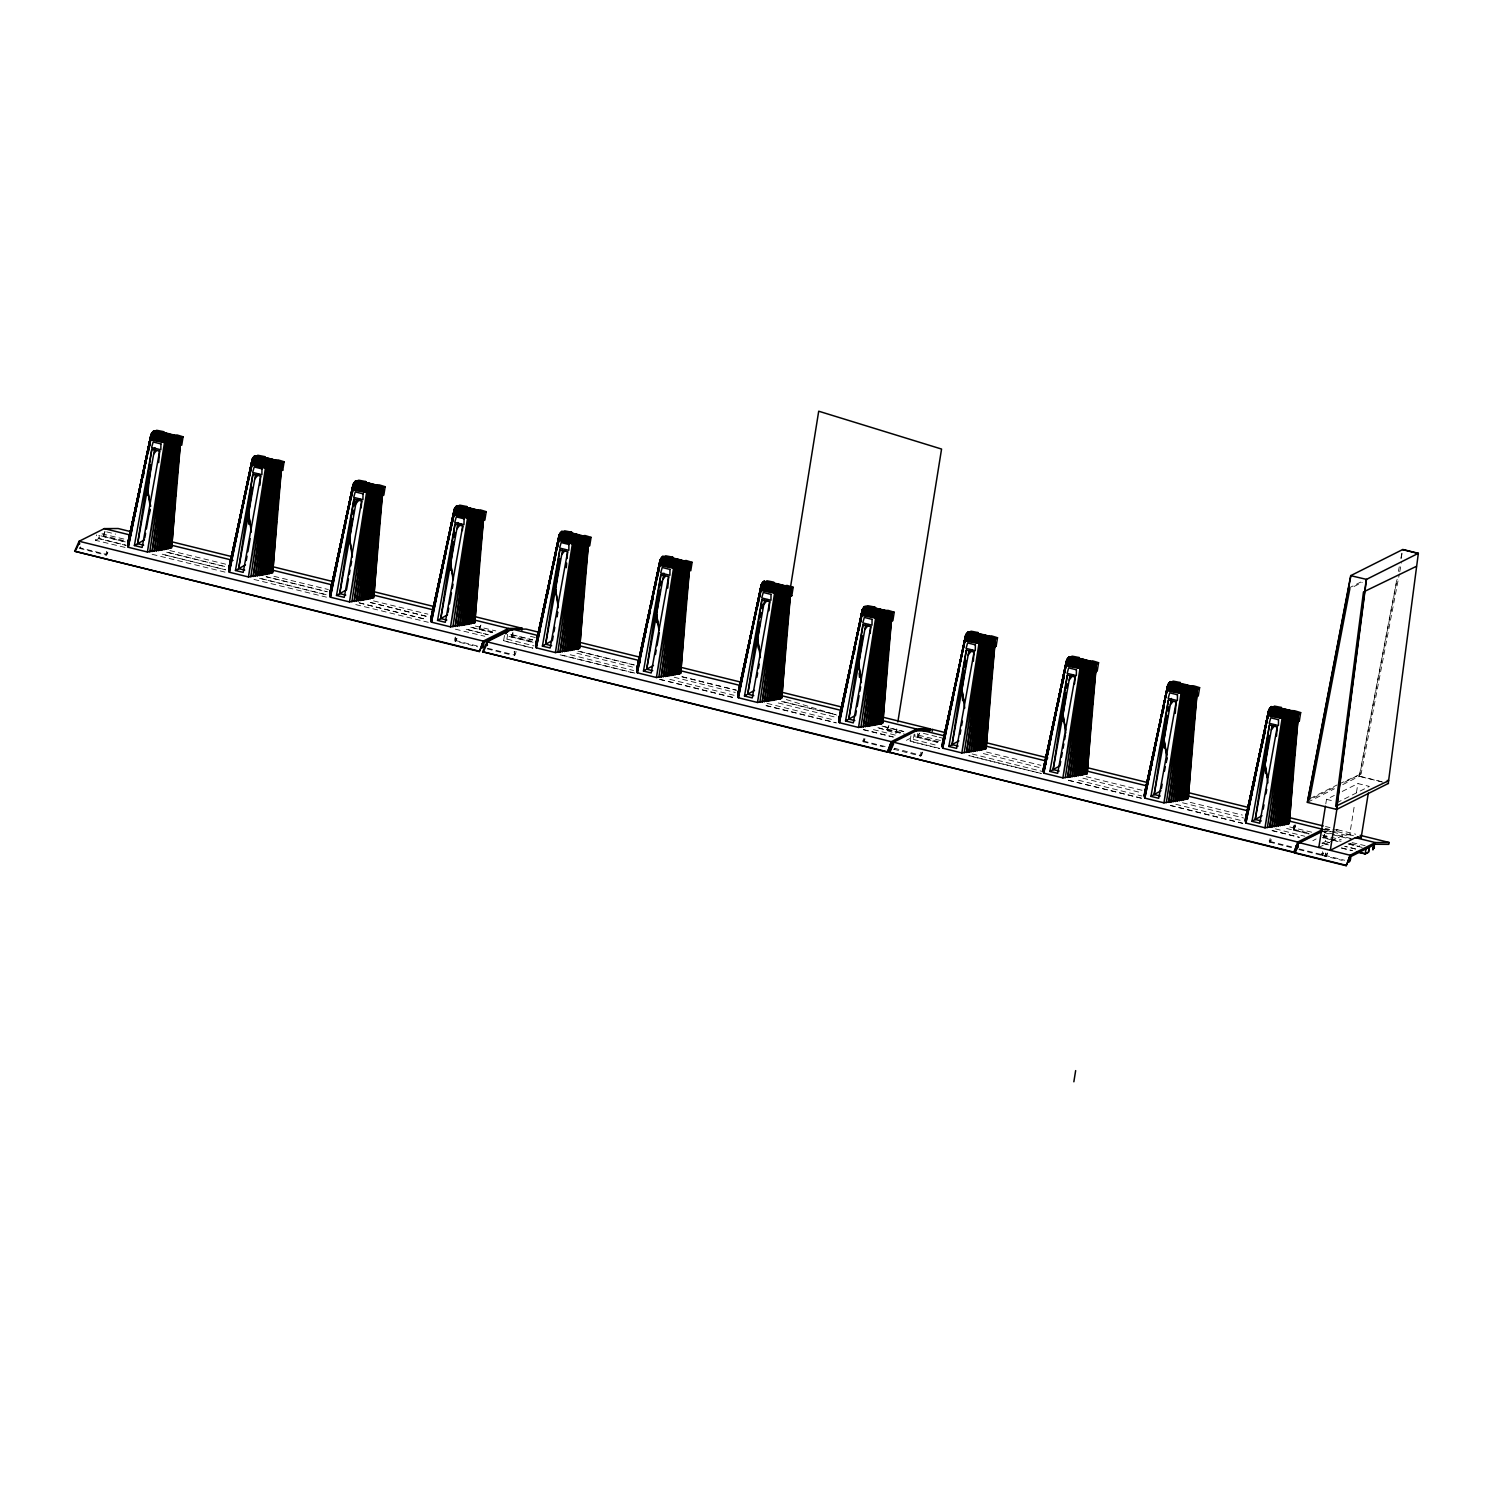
<?xml version="1.0" encoding="UTF-8"?>
<svg xmlns="http://www.w3.org/2000/svg" width="1493" height="1493" viewBox="0 0 1493 1493"><rect width="100%" height="100%" fill="white"/><g stroke="black" fill="none" stroke-linecap="round" stroke-linejoin="round"><path stroke-width="0.75" stroke-dasharray="5 3.75" d="M105.051 531.62L103.484 536.267L102.886 533.99M512.771 632.64L511.483 636.82L510.886 634.544M917.542 735.321L917.859 736.516L942.568 742.618M1295.122 826.32L1294.823 825.106L1293.778 826.525M922.17 752.061L920.845 755.346L894.531 748.254M103.148 533.859L103.409 535.595L125.86 541.138M480.671 625.399L479.496 628.404L479.514 625.1M480.951 625.082L479.122 629.15L479.16 625.362M511.147 634.413L511.408 636.149L533.859 641.71M513.051 632.808L512.603 634.973M888.671 725.953L887.159 728.883L888.279 724.068M888.951 725.635L887.122 729.704L887.159 725.915M919.221 733.474L918.046 736.497M919.501 733.175L917.691 737.225L917.878 733.679M1293.162 828.466L1294.151 825.069M1293.517 827.626L1293.591 830.071L1309.305 833.952M125.057 547.408L95.552 540.317L96.485 534.886M95.552 540.317L98.855 538.525L99.415 535.017L98.893 538.637L126.047 545.356M504.485 635.439L503.57 640.87L532.982 648.149L503.645 640.702L506.855 639.079L534.046 645.909M506.892 639.209L507.713 633.816L534.867 640.534M896.752 728.771L896.024 733.362L878.463 727.949M910.935 735.806L910.021 741.237L939.433 748.516M939.508 748.348L910.095 741.069L913.324 739.446L914.164 734.183L941.392 740.733M1325.784 803.906L1326.512 799.334L1334.35 795.396M1322.033 843.265L1325.373 841.604L1326.251 836.061L1322.929 837.722L1338.064 841.567M1327.296 852.895L1326.008 855.676L1325.84 853.1M1330.394 841.623L1343.924 834.83L1349.691 834.792L1354.674 803.607M1356.465 792.484L1357.883 783.564L1369.38 786.4L1338.008 802.17M1396.664 580.46L1359.246 776.323L1386.008 782.948M1398.4 571.371L1399.258 566.836M1400.938 558.065L1402.151 551.738M1342.73 784.627L1359.507 776.192L1397.131 579.265M1401.069 558.643L1402.823 549.48M1344.596 782.239L1361.112 773.934L1399.314 574.021M1399.743 571.744L1401.479 562.656M917.355 734.911L917.71 733.455M1295.327 826.711L1293.591 830.071M1324.403 834.363L1323.171 837.554M1324.664 834.232L1324.291 835.707M1336.384 831.134L1336.795 829.287M1351.277 838.581L1323.656 831.75L1337.429 831.657L1337.84 829.809L1355.7 834.232M107.589 552.186L106.395 554.407L79.446 547.632M455.328 637.922L455.328 640.46L456.709 638.276M864.708 738.83L863.327 741.032L863.962 737.15M106.395 551.309L106.395 554.407M920.845 752.229L920.845 755.346M1271.028 839.757L1269.796 841.399L1270.188 837.872M1323.414 852.97L1322.163 854.593L1322.555 851.085M514.6 651.415L514.394 654.979L515.682 651.265M915.19 735.135L914.332 736.329M1323.936 835.968L1323.283 836.845L1341.069 841.324M1350.698 843.564L1349.523 843.75M906.382 740.36L909.685 738.587M1348.534 588.205L1360.925 581.99M1354.002 586.506L1362.269 582.363M1310.238 798.456L1337.075 784.963M1339.128 783.937L1361.112 773.934M1313.635 797.785L1334.275 787.427M1307.644 802.245L1334.481 788.771M1342.207 791.458L1357.883 783.564M1312.832 840.727L1316.135 838.954M1322.966 837.834L1326.176 836.229M1318.804 847.445L1328.471 842.593M103.409 535.595L104.715 531.713M479.309 628.441L495.023 632.323M887.309 728.995L903.022 732.876M1293.442 828.634L1294.599 828.447L1295.345 824.882M1322.966 829.38L1329.871 829.324M1337.84 829.809L1324.011 829.903L1330.636 831.545M1322.611 831.228L1329.498 831.172M1359.507 776.192L1386.269 782.817M1326.512 799.334L1332.26 800.752M1325.504 826.506L1330.02 827.607M1325.093 828.354L1329.61 829.455M1337.429 831.657L1353.05 835.52M1349.691 834.792L1353.516 835.725M1332.857 832.086L1349.672 836.248M530.426 636.335L537.163 637.996M923.402 733.38L936.876 736.702M939.116 737.262L945.853 738.923M106.694 531.9L115.689 534.121M1324.142 832.627L1351.09 839.29M512.304 634.768L532.665 639.806M580.198 651.545L634.506 664.964M682.021 676.684L736.348 690.102M783.862 701.841L835.912 714.699L781.53 701.449M986.574 752.08L1040.957 765.33M1086.158 776.659L1142.798 790.469M1190.238 802.376L1242.363 815.066M1289.821 826.973L1312.515 832.385M101.972 533.822L124.665 539.234M169.847 550.581L226.507 564.391M273.947 576.298L328.348 589.548M373.53 600.895L427.912 614.146M475.353 626.052L495.807 630.904M577.866 651.153L634.432 665.113M681.946 676.852L736.273 690.27M1322.518 835.128L1341.367 839.794M1352.079 842.612L1365.106 845.654M1293.759 829.361L1307.233 832.702M1350.624 843.676L1359.6 845.896M511.222 636.858L533.692 642.419M887.122 729.704L902.854 733.586M917.691 737.225L937.903 742.226M100.983 535.875L125.86 542.034L98.743 535.446M168.858 552.653L225.443 566.631M266.165 576.69L327.266 591.769L266.202 576.802M370.264 602.388L426.849 616.366M492.597 632.472L469.847 626.985L492.503 632.696M508.982 636.447L533.897 642.699M576.858 653.206L633.48 667.296M674.183 677.243L735.303 692.453M778.282 702.96L837.144 717.61M877.884 727.67L907.259 734.817M915.433 736.814L938.089 742.506M983.327 753.573L1042.189 768.223M1082.892 778.17L1141.772 792.82M1182.475 802.767L1243.594 817.977M1286.574 828.484L1313.728 835.184M1322.929 837.592L1338.642 841.473M1348.198 843.844L1359.432 846.606M166.637 552.205L225.462 566.743M370.301 602.519L426.867 616.478M1348.832 844.124L1363.93 847.856M98.855 538.525L126.009 545.225M162.214 554.183L225.592 569.822L162.252 554.295M261.798 578.761L327.415 594.979M359.104 602.799L426.998 619.576M570.233 654.736L633.611 670.506M669.797 679.334L735.452 695.645M767.103 703.371L835.035 720.242M873.461 729.629L896.136 735.34M913.324 739.446L938.239 745.716M972.148 753.984L1042.338 771.433M1078.525 780.26L1141.902 796.012M1175.831 804.298L1243.744 821.169M1275.395 828.876L1304.845 836.267M1325.336 841.492L1329.647 842.556L1325.373 841.604M1355.551 848.957L1344.764 846.288L1355.588 849.069M259.558 578.332L327.452 595.091M359.141 602.911L427.017 619.688M562.469 655.24L634.898 673.119M659.775 679.278L734.463 697.716M766.152 705.536L836.304 722.873L766.077 705.704M863.458 729.573L895.128 737.411M968.938 755.607L1041.349 773.486L968.864 755.775M1068.503 780.204L1143.19 798.643L1068.428 780.372M1170.344 805.343L1242.755 823.24M1272.167 830.5L1299.339 837.218M152.137 554.295L226.88 572.566M253.978 579.433L326.463 597.163M355.801 604.59L428.304 622.301M455.384 629.188L484.87 636.279M560.136 654.848L634.824 673.287M659.701 679.446L734.388 697.884M863.383 729.741L892.795 737.001M1170.269 805.511L1242.68 823.408M1272.092 830.668L1299.265 837.368M1322.107 843.116L1328.583 844.702M1341.535 847.912L1352.341 850.562M1324.198 843.806L1328.509 844.87M1341.46 848.08L1352.266 850.73M1269.796 841.399L1292.266 847.054M1299.246 848.938L1344.652 860.267M1269.573 842.089L1292.136 847.763M1321.958 855.284L1342.263 860.416M1298.854 849.592L1325.859 856.385A2.93 0.952 -75.9 0 0 1327.594 852.69M863.327 741.032L885.816 746.687M893.691 749.243L920.696 756.055M863.122 741.722L883.203 746.78M487.632 648.223L514.394 654.979M455.328 640.46L477.816 646.133M487.241 648.876L512.024 655.128M455.365 637.082A2.93 0.952 -75.9 0 0 455.122 641.15L477.667 646.842M79.241 548.323L106.246 555.135M786.326 699.564L836.789 715.11M1271.234 839.906A2.93 0.952 -75.9 0 1 1269.479 841.977A2.93 0.952 -75.9 0 1 1269.834 838.002M922.431 752.341A2.93 0.952 -75.9 0 1 920.584 756.055A2.93 0.952 -75.9 0 1 920.696 751.912M894.83 748.385A2.93 0.952 -75.9 0 1 893.934 749.318M1323.619 853.119A2.93 0.952 -75.9 0 1 1321.846 855.19A2.93 0.952 -75.9 0 1 1322.201 851.215M1325.859 856.385A2.93 0.952 -75.9 0 1 1325.635 852.951M864.97 738.811A2.93 0.952 -75.9 0 1 863.029 741.61A2.93 0.952 -75.9 0 1 863.645 737.038M515.999 651.303A2.93 0.952 -75.9 0 1 514.245 655.688A2.93 0.952 -75.9 0 1 514.245 651.545M456.97 638.239A2.93 0.952 -75.9 0 1 455.122 641.15M107.851 552.149A2.93 0.952 -75.9 0 1 106.003 555.06A2.93 0.952 -75.9 0 1 106.246 550.992M80.659 546.849A2.93 0.952 -75.9 0 1 80.361 547.446M903.806 731.477L881.169 725.878L903.732 731.626M488.099 634.656L465.461 629.076L488.118 634.786"/><path stroke-width="1.5" d="M127.819 543.097L151.334 433.996L175.054 439.856L160.74 550.394L173.692 440.323L151.036 434.743L127.819 545.561L128.249 547.278L147.396 551.999L171.602 547.912L180.97 437.524L153.76 430.805L150.812 435.527L127.726 544.74L150.644 436.348L170.799 441.312L180.97 437.524L169.978 548.379L171.807 546.718L175.148 501.163M228.784 569.691L252.392 458.948L254.799 455.776L282.009 462.494L272.659 572.864L248.435 576.951L229.306 572.23L228.784 569.691L252.392 458.948L276.093 464.808L282.009 462.494L271.035 573.349L272.846 571.67L276.541 521.561M329.841 593.822L330.364 597.2L349.493 601.922L373.698 597.835L383.066 487.446L355.857 480.727L352.908 485.43L329.841 593.822L353.43 483.9L377.15 489.76L383.066 487.446L372.074 598.301L373.903 596.621L377.916 541.959M430.88 619.614L454.488 508.87L456.895 505.679L484.124 512.398L474.755 622.786L450.531 626.873L431.402 622.152L430.88 619.614L454.488 508.87L478.208 514.712L484.124 512.398L473.132 623.253L474.942 621.592L479.477 560.08M535.744 645.293L559.334 534.55L561.76 531.377L588.97 538.096L579.62 648.466L555.396 652.572L536.267 647.831L535.744 645.293L559.334 534.55L583.054 540.41L588.97 538.096L577.978 648.951L579.807 647.271L583.987 590.332M636.783 670.245L660.391 559.502L662.799 556.329L690.027 563.048L680.659 673.436L656.435 677.523L637.306 672.802L636.783 670.245L660.391 559.502L684.111 565.362L690.027 563.048L679.035 673.903L680.845 672.223L684.205 626.668M737.841 695.215L761.449 584.472L763.856 581.281L791.066 587.999L781.716 698.388L757.492 702.475L738.363 697.754L737.841 695.215L761.449 584.472L785.15 590.332L791.066 587.999L780.092 698.855L781.903 697.194L785.579 647.085M838.879 720.167L862.487 609.424L864.895 606.251L892.123 612.97L882.755 723.34L858.531 727.446L839.402 722.705L838.879 720.167L862.487 609.424L886.207 615.284L892.123 612.97L881.131 723.825L882.942 722.145L886.973 667.483M942.195 745.66L965.803 634.917L968.21 631.744L995.42 638.463L986.071 748.833L961.847 752.939L942.718 748.198L942.195 745.66L965.803 634.917L989.504 640.777L995.42 638.463L984.447 749.318L986.257 747.638L990.102 695.253M1043.327 768.988L1066.842 659.869L1090.562 665.729L1076.248 776.285L1089.199 666.214L1066.562 660.615L1043.327 771.452L1043.756 773.169L1062.904 777.89L1087.109 773.803L1096.478 663.415L1069.268 656.696L1066.319 661.418L1043.234 770.612L1066.151 662.22L1086.307 667.203L1096.478 663.415L1085.486 774.27L1087.315 772.59L1091.663 713.374M1144.291 795.582L1167.899 684.839L1170.307 681.648L1197.517 688.366L1188.167 798.755L1163.943 802.842L1144.814 798.12L1144.291 795.582L1167.899 684.839L1191.601 690.699L1197.517 688.366L1186.543 799.222L1188.353 797.561L1191.713 752.005M1245.349 820.534L1268.658 710.537L1271.364 706.618L1298.574 713.337L1289.224 823.707L1265 827.813L1245.871 823.072L1245.349 820.534L1268.658 710.537L1291.296 716.136L1298.574 713.337L1287.582 824.192L1289.411 822.512L1293.255 770.127M272.23 461.542L272.249 459.452L264.578 457.455A43.39 10.638 9.1 0 1 275.906 460.292L281.953 463.185L279.882 476.006M1288.795 712.385L1288.795 710.295L1281.125 708.298A43.39 10.638 9.1 0 1 1292.471 711.135L1296.596 712.665M507.62 632.043L506.948 630.401M170.799 441.312L154.358 551.309L169.269 441.816L150.55 437.188L128.249 547.278L150.532 438.998L166.04 442.842L170.799 441.312L156.56 551.029L172.274 440.827L150.812 435.527M353.15 484.646L375.788 490.245L360.783 600.634L374.37 490.73L368.155 492.746L352.628 488.92L330.364 597.2L352.908 485.43L374.37 490.73L377.15 489.76L364.833 599.943L378.457 489.293L353.785 483.191L329.916 593.02M636.783 669.424L659.869 561.051L681.312 566.332L665.598 676.553L679.838 566.836L675.097 568.348L659.589 564.522L637.306 672.802L659.701 561.853L679.838 566.836L684.111 565.362L671.794 675.564L685.399 564.895L660.746 558.793L636.876 668.621M760.907 586.002L782.369 591.303L766.655 701.505L780.895 591.788L776.155 593.318L760.628 589.474L738.363 697.754L760.758 586.824L780.895 591.788L785.15 590.332L772.833 700.516L786.456 589.847L761.803 583.763L738.102 692.789M861.965 610.954L883.427 616.254L867.713 726.456L881.952 616.758L877.193 618.27L861.685 614.444L839.402 722.705L861.797 611.775L881.952 616.758L886.207 615.284L873.89 725.467L887.514 614.799L862.842 608.715L839.159 717.741M965.28 636.447L986.724 641.747L971.01 751.949L985.249 642.251L980.509 643.763L965.001 639.937L942.718 748.198L965.113 637.268L985.249 642.251L989.504 640.777L977.206 750.96L990.811 640.292L966.158 634.208L942.456 743.234M1086.307 667.203L1069.865 777.2L1084.776 667.707L1081.567 668.715L1066.039 664.889L1043.756 773.169L1066.058 663.079L1086.307 667.203L1072.067 776.92L1087.781 666.699L1066.319 661.418M1167.209 687.191L1187.346 692.155L1170.923 802.152L1185.815 692.659L1182.605 693.685L1167.097 689.841L1144.814 798.12L1167.097 688.03L1185.815 692.659L1191.601 690.699L1179.302 800.883L1192.907 690.214L1168.254 684.13L1144.552 793.156M1268.248 712.142L1288.403 717.125L1271.961 827.103L1286.873 717.629L1283.663 718.637L1268.136 714.811L1245.871 823.072L1268.154 713.001L1286.873 717.629L1291.296 716.136L1278.363 826.189L1292.658 715.651L1268.938 709.791L1245.423 818.892M1089.367 663.135L1089.442 661.138L1079.028 658.376A43.39 10.638 9.1 0 1 1090.375 661.212L1090.263 662.164L1074.027 658.264M175.483 496.609L176.323 485.206M176.995 476.099L177.667 466.992M178.488 455.608L178.824 451.054M277.026 514.73L277.866 503.346M278.37 496.497L279.21 485.113M378.42 535.129L379.259 523.744M379.931 514.637L380.603 505.511M479.962 553.25L480.802 541.866M481.474 532.758L481.978 525.928M584.491 583.502L585.331 572.099M586.002 562.992L586.674 553.884M684.54 622.114L685.38 610.73M686.034 601.623L686.705 592.516M687.545 581.113L688.049 574.282L687.526 578.929M786.083 640.236L786.923 628.852M787.595 619.744L788.267 610.637M887.644 658.376L888.316 649.25M889.137 637.866L889.641 631.035M990.605 688.422L991.445 677.038M992.117 667.912L992.789 658.805M1092.167 706.544L1092.839 697.436M1093.678 686.052L1094.164 679.203L1093.529 683.906M1192.216 745.175L1193.038 733.772M1193.709 724.665L1194.381 715.558M1195.221 704.173L1195.725 697.343L1195.035 704.248M1293.759 763.296L1294.431 754.189M1295.103 745.063L1295.775 735.956M158.669 462.569L159.62 451.129L151.838 449.206L134.389 545.524L142.171 547.446L159.62 451.129M259.913 485.244L260.659 476.099L252.896 474.177L235.446 570.475L243.21 572.398L260.659 476.099M361.157 507.9L361.717 501.051L353.934 499.129L336.485 595.446L344.267 597.368L361.717 501.051M462.382 530.575L462.755 526.003L454.992 524.08L437.542 620.397L445.306 622.32L462.755 526.003M566.295 567.695L566.668 563.122M567.06 558.55L567.62 551.701L559.838 549.779L542.388 646.096L550.171 647.999L567.62 551.701M667.726 588.074L668.659 576.653L660.895 574.73L643.446 671.048L651.209 672.97L668.659 576.653M768.97 610.749L769.716 601.604L761.934 599.682L744.484 695.999L752.267 697.922L769.716 601.604M870.195 633.424L870.774 626.575L862.991 624.653L845.542 720.951L853.305 722.873L870.774 626.575M973.324 661.212L974.071 652.068L966.307 650.146L948.857 746.463L956.621 748.366L974.071 652.068M1074.568 683.869L1075.128 677.02L1067.346 675.097L1049.896 771.414L1057.679 773.337L1075.128 677.02M1175.234 713.411L1176.167 701.971L1168.403 700.049L1150.954 796.366L1158.717 798.288L1176.167 701.971M1276.478 736.086L1277.224 726.942L1269.442 725.019L1251.992 821.318L1259.775 823.24L1277.224 726.942M169.978 548.379L179.906 437.972L153.144 431.365M271.035 573.349L280.964 462.942L269.337 573.797L279.844 463.39L253.642 456.933L252.672 461.43L253.642 456.933M372.074 598.301L382.003 487.894L355.241 481.287L354.27 485.785M473.132 623.253L483.06 512.846L471.433 623.701L481.94 513.312L455.738 506.836L447.9 542.855M577.978 648.951L587.906 538.544L561.144 531.937M679.035 673.903L688.964 563.496L677.337 674.351L687.844 563.943L661.66 557.486L637.324 667.035M780.092 698.855L790.002 588.447L778.376 699.303L788.883 588.914L762.699 582.438L761.729 586.936L762.699 582.438M881.131 723.825L891.06 613.418L864.298 606.811L863.309 611.29M984.447 749.318L994.375 638.911L982.749 749.766L993.237 639.359L967.053 632.901M1085.486 774.27L1095.414 663.862L1068.652 657.256L1067.663 661.754M1186.543 799.222L1196.472 688.814L1184.845 799.669L1195.352 689.281L1169.15 682.805L1167.694 689.561M1287.582 824.192L1297.51 713.785L1285.884 824.64L1296.391 714.233L1270.207 707.775M128.006 542.295L152.603 431.962L178.787 438.438L168.28 548.827L179.906 437.972M330.364 591.433L354.699 481.884L380.883 488.342L370.376 598.749L382.003 487.894M560.603 532.534L586.786 538.992L576.279 649.399L587.906 538.544M839.421 716.957L863.756 607.408L889.94 613.866L879.433 724.273L891.06 613.418M1068.111 657.853L1094.294 664.31L1083.787 774.718L1095.414 663.862M152.118 432.597L177.592 438.905L166.507 549.256L178.787 438.438M180.037 442.357L180.914 438.233L178.992 436.87M229.045 567.265L253.157 457.567L278.65 463.856L267.564 574.208L279.844 463.39M278.37 489.891L278.836 485.281M353.785 483.191L330.718 590.668L354.214 482.519L379.707 488.808L368.603 599.178L380.883 488.342M365.449 483.284L365.617 482.407A43.39 10.638 9.1 0 1 376.964 485.244L376.852 486.177L372.429 484.964L379.091 484.87A57.48 14.109 9.1 0 1 385.157 486.737L383.813 495.135L381.256 496.404L383.01 488.155L378.979 486.83M379.875 510.233L380.342 505.623M431.16 617.169L455.272 507.471L480.746 513.779L469.66 624.13L481.94 513.312M481.399 530.594L482.09 523.67M536.006 642.867L560.118 533.169L585.611 539.458L574.506 649.81L586.786 538.992M586.021 558.587L586.469 553.978M661.175 558.121L686.649 564.41L675.564 674.78L687.844 563.943M738.363 692.005L762.214 583.072L787.707 589.38L776.603 699.732L788.883 588.914M778.674 584.696A41.002 10.059 9.1 0 1 783.582 586.002L787.091 585.443A57.48 14.109 9.1 0 1 793.156 587.29L791.813 595.688L789.274 596.976L791.01 588.709L784.963 585.76A43.39 10.638 9.1 0 0 773.617 583.016L773.281 585.088L774.568 583.39L774.606 585.405L775.558 583.595M858.456 630.419L863.271 608.043L888.746 614.332L877.66 724.684L889.94 613.866M966.568 633.536L992.061 639.825L980.976 750.177L993.237 639.359M992.005 663.564L992.472 658.954M1093.119 664.777L1080.167 775.539L1091.868 665.262L1067.196 659.159L1044.615 764.397L1067.626 658.488L1093.119 664.777L1082.014 775.147L1094.294 664.31M1168.683 683.439L1194.157 689.747L1183.072 800.099L1195.352 689.281M1245.61 818.108L1269.722 708.41L1295.215 714.699L1284.111 825.05L1296.391 714.233M128.267 541.53L151.689 433.287L176.361 439.371L164.659 549.667L177.592 438.905M229.325 566.482L252.746 458.239L277.399 464.323L265.717 574.618L278.65 463.856M378.457 489.293L366.755 599.57L379.707 488.808M431.421 616.404L454.842 508.161L479.496 514.245L467.813 624.541L480.746 513.779M537.107 639.079L559.707 533.841L584.36 539.925L572.659 650.22L585.611 539.458M685.399 564.895L673.716 675.172L686.649 564.41M786.456 589.847L774.755 700.142L787.707 589.38M887.514 614.799L875.812 725.094L888.746 614.332M990.811 640.292L979.128 750.587L992.061 639.825M1192.907 690.214L1181.224 800.509L1194.157 689.747M1245.871 817.324L1269.311 709.082L1293.964 715.166L1282.263 825.461L1295.215 714.699M575.178 536.155L575.402 534.121L571.52 533.057A43.39 10.638 9.1 0 1 582.867 535.894L582.755 536.827L575.402 534.121L573.853 535.819L574.432 533.897M175.054 439.856L162.737 550.04L176.361 439.371M251.869 460.479L273.312 465.779L257.598 575.981L271.838 466.283L251.701 461.3L251.682 464.902L265.418 468.298L276.093 464.808L263.794 574.992L277.399 464.323M453.965 510.401L475.409 515.701L459.695 625.903L473.934 516.186L453.797 511.222L453.779 514.824L467.514 518.22L478.208 514.712L465.891 624.914L479.496 514.245M558.811 536.08L580.273 541.38L564.559 651.583L578.799 541.884L558.643 536.901L558.625 540.522L572.379 543.9L583.054 540.41L570.737 650.593L584.36 539.925M1090.562 665.729L1078.245 775.931L1091.868 665.262M1292.658 715.651L1280.341 825.834L1293.964 715.166M176.883 436.908L163.521 432.485A43.39 10.638 9.1 0 1 174.868 435.34L173.449 435.713M277.922 461.86L275.813 461.225M483.191 517.231L484.049 513.107L475.819 509.822M505.94 633.89L506.463 631.763M587.607 544.982L588.914 538.805L584.957 536.771M786.979 587.384L784.851 586.749M1094.668 672.373L1097.224 671.104L1098.568 662.705L1095.974 664.012L1095.004 670.282L1096.422 664.124L1090.263 662.164M1294.487 712.702L1292.359 712.068M252.093 459.695L274.731 465.293L261.798 575.346L276.093 464.808M375.788 490.245L362.836 600.298L377.15 489.76M454.189 509.617L476.827 515.197L463.894 625.268L478.208 514.712M559.054 535.296L581.691 540.895L568.758 650.948L583.054 540.41M660.093 560.248L682.749 565.847L669.797 675.918L684.111 565.362M761.15 585.219L783.788 590.799L770.855 700.87L785.15 590.332M862.189 610.17L884.845 615.769L871.893 725.822L886.207 615.284M965.504 635.663L988.142 641.262L975.209 751.315L989.504 640.777M1167.601 685.586L1190.238 691.166L1177.305 801.237L1191.601 690.699M172.274 440.827L158.687 550.73L173.692 440.323M273.312 465.779L259.726 575.682L274.731 465.293M475.409 515.701L461.841 625.604L476.827 515.197M580.273 541.38L566.687 651.284L581.691 540.895M681.312 566.332L667.744 676.236L682.749 565.847M782.369 591.303L768.783 701.206L783.788 590.799M883.427 616.254L869.84 726.158L884.845 615.769M986.724 641.747L973.137 751.651L988.142 641.262M1087.781 666.699L1074.195 776.603L1089.199 666.214M1167.377 686.369L1188.82 691.67L1175.234 801.573L1190.238 691.166M1268.415 711.321L1289.877 716.621L1276.291 826.525L1291.296 716.136M149.412 513.947L150.009 509.393M477.909 511.147L478.021 510.158A43.39 10.638 9.1 0 0 466.656 507.415L461.673 507.247M557.132 616.796L557.71 612.223M890.313 621.928L892.87 620.64L894.214 612.261L891.62 613.567L890.649 619.838L892.067 613.679L886.021 610.73A43.39 10.638 9.1 0 0 874.655 607.968L879.19 609.928M982.618 634.693L987.022 636.597L991.445 635.887A57.48 14.109 9.1 0 1 997.511 637.754L996.167 646.133L993.629 647.421L995.364 639.172L989.318 636.223A43.39 10.638 9.1 0 0 977.971 633.461L982.506 635.383L977.934 633.611M1166.276 762.512L1166.854 757.94L1164.017 739.688L1167.601 715.502M1179.731 685.455L1180.086 683.327A43.39 10.638 9.1 0 1 1191.414 686.183L1197.461 689.075L1196.602 693.2M372.895 491.234L356.454 601.231L371.365 491.738L352.647 487.11L329.822 594.643L352.74 486.251L372.895 491.234L358.656 600.951L374.37 490.73M1187.346 692.155L1173.106 801.872L1188.82 691.67M1288.403 717.125L1274.164 826.823L1289.877 716.621M1388.247 783.489L1418.35 553.324L1402.823 549.48L1350.698 575.663L1307.383 802.376L1336.646 809.411L1366.487 579.377L1350.698 575.663M228.877 570.531L251.589 462.158L270.308 466.768L255.415 576.261L271.838 466.283M430.973 620.435L453.685 512.062L472.404 516.69L457.511 626.183L473.934 516.186M535.819 646.133L558.55 537.76L577.268 542.388L562.357 651.862L578.799 541.884M659.589 562.712L678.307 567.34L663.415 676.833L679.838 566.836M760.646 587.663L779.365 592.292L764.453 701.785L780.895 591.788M861.704 612.634L880.422 617.262L865.511 726.736L881.952 616.758M965.001 638.127L983.719 642.755L968.826 752.229L985.249 642.251M1088.546 660.876L1088.024 662.799L1090.338 661.38L1085.84 660.932M150.532 438.998L127.987 546.419L150.513 438.084L167.683 442.32L152.099 551.57L169.269 441.816M268.74 467.29L250.824 576.746L267.098 467.794L251.589 463.968L229.045 571.371L251.552 463.035L268.74 467.29L253.157 576.522L270.308 466.768M352.647 487.11L329.916 595.483L352.609 488.006L369.779 492.242L354.196 601.474L371.365 491.738M470.836 517.194L452.92 626.668L469.194 517.716L453.685 513.872L431.141 621.293L453.648 512.957L470.836 517.194L455.253 626.444L472.404 516.69M575.682 542.892L557.785 652.348L574.058 543.396L558.531 539.57L536.006 646.973L558.513 538.637L575.682 542.892L560.099 652.124L577.268 542.388M636.876 671.085L659.551 563.607L676.74 567.844L661.156 677.076L678.307 567.34M737.915 696.037L760.609 588.559L777.778 592.796L762.195 702.046L779.365 592.292M838.973 721.007L861.666 613.511L878.836 617.766L863.253 726.998L880.422 617.262M942.27 746.5L964.963 639.004L982.133 643.259L966.55 752.491L983.719 642.755M1066.058 663.079L1043.327 771.452L1066.021 663.974L1083.19 668.211L1067.607 777.442L1084.776 667.707M1144.385 796.404L1167.059 688.926L1184.248 693.163L1168.664 802.413L1185.815 692.659M1245.423 821.374L1268.117 713.878L1285.286 718.133L1269.703 827.365L1286.873 717.629M147.583 495.06L151.036 464.659M248.696 524.155L248.51 513.797L252.41 487.427M348.933 542.948L352.497 518.967M353.132 514.581L353.785 510.177M354.438 505.791L355.091 501.387M449.99 567.9L453.872 541.735M454.507 537.349L455.16 532.945M554.836 593.598L560.024 558.625M656.659 622.656L656.509 614.351L660.093 590.183M660.746 585.797L661.399 581.393M760.161 621.741L757.567 639.321L758.145 648.074M760.814 617.337L761.467 612.951M762.121 608.547L762.774 604.161M857.99 668.453L862.842 635.701M964.515 672.186L961.921 689.766L962.649 700.721M965.169 667.782L966.158 661.194M1062.344 718.917L1066.226 692.752M1066.879 688.348L1067.532 683.962M1168.254 711.116L1168.907 706.712M1269.293 736.068L1265.075 764.64L1265.653 773.411M134.389 545.524L137.636 543.676L151.838 449.206M150.625 439.95L166.04 442.842L149.767 551.794L167.683 442.32M170.333 435.042L168.168 433.772M235.446 570.475L238.675 568.628L252.896 474.177M336.485 595.446L339.732 593.598L353.934 499.129M352.721 489.872L368.155 492.746L351.881 601.716L369.779 492.242M437.542 620.397L440.771 618.55L454.992 524.08M542.388 646.096L545.636 644.248L559.838 549.779M643.446 671.048L646.693 669.2L660.895 574.73M659.682 565.474L675.097 568.348L658.824 677.318L676.74 567.844M663.097 557.113L665.691 555.825A57.48 14.109 9.1 0 1 672.727 557.188L672.391 558.923L670.002 558.382L679.39 560.584L672.578 558.009A43.39 10.638 9.1 0 1 683.906 560.845L689.953 563.757L689.094 567.881M744.484 695.999L747.732 694.152L761.934 599.682M760.721 590.426L776.155 593.318L759.881 702.27L777.778 592.796M845.542 720.951L848.789 719.103L862.991 624.653M861.778 615.396L877.193 618.27L860.92 727.222L878.836 617.766M948.857 746.463L952.086 744.615L966.307 650.146M965.075 640.889L980.509 643.763L964.235 752.715L982.133 643.259M1049.896 771.414L1053.144 769.567L1067.346 675.097M1066.133 665.841L1081.567 668.715L1065.274 777.685L1083.19 668.211M1150.954 796.366L1154.182 794.519L1168.403 700.049M1167.19 690.792L1182.605 693.685L1166.332 802.637L1184.248 693.163M1180.049 683.551L1186.898 685.922L1177.51 683.701L1179.899 684.205L1180.235 682.525A57.48 14.109 9.1 0 0 1173.199 681.144L1170.605 682.45M1251.992 821.318L1255.24 819.47L1269.442 725.019M1268.229 715.763L1283.663 718.637L1267.389 827.589L1285.286 718.133M164.361 443.346L147.396 551.999L166.04 442.842M265.418 468.298L248.435 576.951L267.098 467.794M366.457 493.269L349.493 601.922L368.155 492.746M467.514 518.22L450.531 626.873L469.194 517.716M572.379 543.9L555.396 652.572L574.058 543.396M673.418 568.87L656.435 677.523L675.097 568.348M774.475 593.822L757.492 702.475L776.155 593.318M875.514 618.774L858.531 727.446L877.193 618.27M978.829 644.267L961.847 752.939L980.509 643.763M1079.868 669.237L1062.904 777.89L1081.567 668.715M1180.926 694.189L1163.943 802.842L1182.605 693.685M1281.983 719.141L1265 827.813L1283.663 718.637M173.188 437.337L173.487 435.545A41.002 10.059 9.1 0 0 166.88 433.81M179.832 442.301L180.504 438.102L183.06 436.814L181.717 445.213A57.48 14.109 9.1 0 0 179.739 444.578M264.466 458.015L264.429 458.183A41.002 10.059 9.1 0 1 274.507 460.665L274.525 460.497M280.889 467.253L280.217 471.452L282.756 470.164L284.099 461.785A57.48 14.109 9.1 0 0 278.034 459.919L273.611 460.628L269.207 458.724M372.541 484.255L370.264 483.676M375.564 485.636L375.583 485.468A41.002 10.059 9.1 0 0 366.382 483.153M381.592 494.314L382.6 488.024L385.157 486.737M466.525 508.105L466.562 507.937A41.002 10.059 9.1 0 1 468.298 508.311M471.303 508.646L473.486 509.953L468.989 508.087M476.603 510.587L476.64 510.419A41.002 10.059 9.1 0 0 475.838 510.195M482.986 517.175L483.657 512.976L486.195 511.688L484.852 520.087A57.48 14.109 9.1 0 0 482.892 519.452M578.444 534.905L576.167 534.326M578.22 535.39A41.002 10.059 9.1 0 1 581.468 536.286L581.486 536.118A41.002 10.059 9.1 0 0 571.408 533.598L571.688 532.236A57.48 14.109 9.1 0 0 564.653 530.855L562.059 532.161M587.514 544.964L588.522 538.656L591.06 537.387L589.716 545.766L587.16 547.054M677.206 559.278L683.906 561.088L682.898 562.768M682.245 562.861L682.544 561.069A41.002 10.059 9.1 0 0 681.741 560.827M688.889 567.807L689.561 563.626L692.099 562.338L690.755 570.737A57.48 14.109 9.1 0 0 688.796 570.102M790.413 587.757L818.705 411.21L941.56 449.057L897.853 721.903M789.274 596.976L789.946 592.777M881.598 609.779L879.321 609.2M884.602 611.141L884.64 610.992A41.002 10.059 9.1 0 0 881.393 610.077M993.629 647.421L994.637 641.132M1078.898 659.122L1078.916 658.954A41.002 10.059 9.1 0 1 1088.994 661.418L1088.957 661.604A41.002 10.059 9.1 0 0 1086.549 660.932M1083.675 659.645L1081.231 659.794M1073.859 1081.79L1075.651 1070.612M1179.937 684.074L1179.974 683.906A41.002 10.059 9.1 0 1 1182.587 684.466M1189.753 688.18L1190.033 686.388A41.002 10.059 9.1 0 0 1189.249 686.145M1186.898 685.884L1193.542 685.81A57.48 14.109 9.1 0 1 1199.607 687.657L1198.263 696.055A57.48 14.109 9.1 0 0 1196.304 695.421M1280.733 710.649L1281.013 708.858A41.002 10.059 9.1 0 1 1285.342 709.828M1287.451 712.049L1288.795 710.295L1292.434 711.303L1285.772 709.567M1285.66 710.257L1294.599 710.761A57.48 14.109 9.1 0 1 1300.664 712.628L1299.321 721.007L1296.764 722.295L1297.454 718.096M1318.804 847.445L1325.411 806.201M1336.907 809.038L1330.3 850.282L1355.42 837.666L1361.168 837.629L1368.316 793.082M1348.795 859.352C1348.832 865.641 1351.949 853.287 1348.925 858.811M1365.199 853.94L1366.095 848.397L1369.417 846.718L1368.54 852.26L1365.199 853.94L1356.577 851.812M147.005 487.185L149.207 473.822M149.935 469.381L150.662 464.92M248.417 509.915L249.518 503.234M348.727 539.328L349.474 534.886M350.202 530.426L350.93 525.965M450.139 562.059L450.886 557.617M451.614 553.156L452.342 548.696M554.631 589.978L555.377 585.517M556.105 581.076L556.833 576.615M557.58 572.174L558.307 567.713M559.035 563.253L559.782 558.811M656.043 612.709L658.245 599.346M658.992 594.905L659.719 590.444M756.372 642.121L757.1 637.66M757.828 633.219L758.575 628.758M857.784 664.852L858.512 660.391M859.259 655.95L859.987 651.489M860.714 647.029L861.461 642.587M960.727 692.565L961.455 688.124M962.201 683.663L962.929 679.203M963.657 674.761L964.403 670.301M965.131 665.859L965.859 661.399M1062.139 715.296L1062.867 710.855M1063.613 706.394L1064.341 701.934M1065.069 697.492L1065.815 693.032M1163.924 735.806L1164.652 731.346M1165.398 726.904L1166.126 722.444M1263.88 767.439L1264.608 762.998M1265.336 758.537L1266.083 754.077M1266.81 749.635L1267.538 745.175M1268.285 740.733L1269.013 736.273M1283.439 709.007L1281.087 708.484L1280.789 710.407L1282.076 708.708L1282.114 710.743L1283.066 708.932M255.154 456.541L266.892 458.164M370.152 484.404L367.931 483.116L370.152 484.385M576.055 535.054L573.835 533.766L576.055 535.017M775.819 584.379L773.579 583.147M876.876 609.349L879.209 609.89M980.173 634.842L982.506 635.383M1271.215 707.29L1283.327 709.716L1281.087 708.484M143.664 545.169L137.636 543.676L154.843 447.639M144.802 537.76L145.586 533.374M146.37 529.007L149.897 509.3M244.721 570.121L238.675 568.628L255.508 474.737M246.252 560.528L247.036 556.143M247.819 551.775L250.171 538.637M345.76 595.091L339.732 593.598L356.566 499.688M348.466 578.911L346.507 589.866L339.732 593.598M349.25 574.544L350.034 570.158M350.818 565.772L351.62 561.405M446.818 620.043L440.771 618.55L457.996 522.513M447.956 612.634L448.74 608.248M449.524 603.881L451.483 592.926M452.267 588.541L453.051 584.174M551.663 645.722L545.636 644.248L562.469 550.338M553.194 636.13L552.41 640.516L545.636 644.248M553.978 631.744L554.761 627.377M556.74 616.422L557.524 612.037M652.721 670.693L646.693 669.2L663.9 573.163M655.427 654.513L656.211 650.146M656.995 645.76L659.346 632.621M753.778 695.645L747.732 694.152L764.565 600.261M756.876 677.281L757.66 672.914M758.444 668.528L759.228 664.142M854.817 720.596L848.789 719.103L865.604 625.212M856.347 711.004L855.564 715.371L848.789 719.103M857.131 706.618L859.091 695.682M859.875 691.296L860.659 686.911M958.133 746.089L952.086 744.615L968.92 650.705M960.055 734.313L960.839 729.928M961.623 725.542L962.406 721.175M1059.172 771.06L1053.144 769.567L1069.958 675.657M1060.702 761.449L1059.918 765.834L1053.144 769.567M1061.486 757.082L1062.27 752.696M1063.053 748.31L1063.837 743.943M1064.621 739.558L1065.405 735.172M1160.229 796.012L1154.182 794.519L1171.408 698.481M1161.367 788.603L1162.151 784.217M1164.503 771.079L1165.286 766.711M1166.07 762.326L1166.854 757.94M1261.268 820.963L1255.24 819.47L1272.073 725.579M1263.19 809.187L1263.974 804.802M1265.952 793.847L1266.736 789.48M174.83 435.508L160.945 432.858L163.353 433.362L163.67 431.682A57.48 14.109 9.1 0 0 156.653 430.301L154.059 431.608M363.172 482.09L358.171 481.828M461.804 506.556L466.507 508.236L466.824 506.556A57.48 14.109 9.1 0 0 459.788 505.175L457.194 506.482M771.041 583.334L773.449 583.838L773.785 582.158A57.48 14.109 9.1 0 0 766.749 580.777M872.229 607.595L867.358 606.662M975.545 633.088L970.674 632.155M1074.158 657.573L1078.86 659.253L1079.178 657.555A57.48 14.109 9.1 0 0 1072.161 656.192L1069.567 657.48M1350.96 575.533L1307.383 802.376M257.692 455.253A57.48 14.109 9.1 0 1 264.728 456.634L264.392 458.351L266.762 458.855M365.486 483.135L365.785 481.586A57.48 14.109 9.1 0 0 358.749 480.223L355.707 481.399L383.066 487.446L381.032 487.483M874.562 608.491L874.823 607.11A57.48 14.109 9.1 0 0 867.806 605.729L864.764 606.923L892.123 612.97L885.909 611.701M977.878 633.984L978.139 632.603A57.48 14.109 9.1 0 0 971.103 631.222L968.565 632.509M1280.957 709.194L1281.293 707.477A57.48 14.109 9.1 0 0 1274.257 706.096M158.65 431.682L153.611 431.496L180.97 437.524L178.936 437.561M360.615 482.295L365.785 481.586M667.707 557.206L662.649 557.02L690.027 563.048L679.39 560.566M764.211 582.046L768.764 582.158M869.673 607.819L874.823 607.11M972.969 633.312L978.139 632.603M1175.215 682.525L1170.157 682.338L1197.517 688.366L1184.919 684.634L1185.069 686.761L1185.871 684.858M505.735 633.48L506.65 630.811M251.589 463.968L229.306 572.23L251.682 464.902M453.685 513.872L431.402 622.152L453.779 514.824M480.018 511.782L484.124 512.398L456.746 506.37L459.359 506.108M558.531 539.57L536.267 647.831L558.625 540.522M564.205 531.788L562.115 532.143M1092.391 662.799L1096.478 663.415L1069.119 657.387L1071.713 657.125M1273.678 707.719L1276.123 708.186M271.315 459.209L270.905 461.206L272.249 459.452L275.888 460.46L269.095 459.415M780.354 584.733L779.943 586.73L781.287 584.976M352.609 488.006L330.084 596.342L352.628 488.92M659.551 563.607L637.044 671.943L659.589 564.522M760.609 588.559L738.102 696.895L760.628 589.474M861.666 613.511L839.141 721.847L861.685 614.444M964.963 639.004L942.456 747.34L965.001 639.937M1066.021 663.974L1043.495 772.31L1066.039 664.889M1167.059 688.926L1144.552 797.262L1167.097 689.841M1268.117 713.878L1245.61 822.214L1268.136 714.811M127.819 545.561L150.55 437.188M1296.764 722.295L1298.518 714.046L1296.54 713.374L1298.574 713.337L1271.364 706.618M127.726 543.9L151.334 433.996M129.555 537.779L146.837 457.213M147.788 452.734L151.633 434.836M130.563 534.811L129.592 539.272L130.582 534.774M134.389 516.914L139.67 492.335M148.292 452.08L150.196 443.141M151.166 438.681L152.603 431.962M228.784 568.87L252.392 458.948M233.487 549.312L229.679 565.716M234.438 544.833L246.924 486.643M247.875 482.183L253.157 457.567M235.913 539.645L238.32 528.466M239.272 523.987L241.194 515.048M249.331 477.051L251.738 465.872L243.359 504.186M254.202 456.317L252.728 463.166L254.202 456.317L281.953 463.185M254.65 456.447L282.009 462.494L279.975 462.531M338.892 555.657L342.718 537.779M343.67 533.3L345.592 524.36M350.855 499.763L354.699 481.884M354.27 485.841L355.241 481.287M430.88 618.774L454.488 508.87M437.972 588.037L432.69 612.653L442.507 567.62M438.942 583.558L451.427 525.387M452.379 520.908L455.272 507.471M440.416 578.388L442.805 567.209M443.776 562.73L445.679 553.791M452.398 522.494L455.738 506.836M456.298 506.239L454.339 515.365L456.298 506.239L484.049 513.107M535.744 644.472L559.334 534.55M551.477 573.443L537.069 640.572L540.989 622.562M552.429 568.964L560.118 533.169M540.485 626.425L545.747 601.828M546.699 597.368L548.622 588.41M553.884 563.831L556.292 552.653M557.244 548.174L559.166 539.234L557.169 548.286M638.593 663.284L654.438 589.455M655.408 584.976L660.69 560.36M642.009 649.138L642.96 644.677M643.912 640.198L645.834 631.259M655.427 586.544L656.379 582.083M657.331 577.604L659.253 568.665M660.205 564.186L661.66 557.486M737.841 694.394L761.449 584.472M742.525 674.817L738.718 691.24M743.495 670.338L755.981 612.167M756.932 607.688L762.214 583.072M743.533 671.869L750.232 640.572M756.951 609.275L760.777 591.377L746.519 656.715M838.879 719.346L862.487 609.424M862.842 608.715L839.775 716.192L857.505 634.898M845.057 694.581L850.338 670.002M858.96 629.766L860.882 620.808M861.834 616.348L863.756 607.408M863.327 611.365L864.298 606.811M942.195 744.839L965.803 634.917M954.568 689.467L942.736 742.45M955.539 684.988L965.131 640.236M959.215 668.901L943.52 740.939L945.965 731.253M946.935 726.792L948.857 717.853M956.994 679.838L959.383 668.659M968.061 632.416L995.42 638.463L989.206 637.194M1043.234 769.791L1066.842 659.869M1056.092 712.198L1044.577 765.89L1056.335 711.881M1057.063 707.719L1067.626 658.488M1045.716 764.453L1045.1 765.163L1050.381 740.565M1058.518 702.568L1060.926 691.39M1061.878 686.911L1063.8 677.971M1144.291 794.761L1167.899 684.839M1144.832 792.372L1168.198 685.679M1146.643 787.875L1151.905 763.296M1160.061 725.281L1161.013 720.82M1161.965 716.341L1163.887 707.402M1167.713 689.523L1169.15 682.805M1245.349 819.713L1268.938 709.791M1269.311 709.082L1246.226 816.559L1260.596 750.923M1261.566 746.444L1269.722 708.41M1248.167 810.606L1251.992 792.727L1251.134 797.094M1252.963 788.248L1254.866 779.309M1261.585 748.012L1265.411 730.133L1248.148 809.057M1269.293 714.009L1270.748 707.178L1298.518 714.046M151.689 433.287L129.07 540.018M330.102 592.217L353.43 483.9M637.063 667.819L660.391 559.502M660.746 558.793L638.127 665.523M943.091 741.685L966.158 634.208M1145.187 791.607L1168.254 684.13M233.543 549.219L230.65 564.242M234.532 544.702L236.491 535.707M443.496 563.104L445.455 554.108M541.978 618.065L551.775 573.051M552.765 568.534L554.724 559.539M742.6 674.724L739.707 689.747M743.589 670.226L745.548 661.231M1043.514 768.186L1067.196 659.159M1057.324 707.365L1059.284 698.369M1061.728 687.116L1063.688 678.102M1145.635 790.861L1160.826 721.082M1161.797 716.565L1163.756 707.57M143.328 476.323L144.317 471.825M546.923 597.125L548.883 588.13M648.466 619.838L650.425 610.842M651.396 606.345L653.374 597.349M761.766 588.597L763.24 581.841L791.01 588.709M853.996 654.009L854.966 649.511M944.061 740.211L946.021 731.215M947.01 726.718L950.444 710.985M951.414 706.488L953.374 697.492M1045.1 765.163L1050.493 740.435M1148.117 781.119L1152.036 763.147M1153.025 758.649L1154.985 749.654M1253.094 788.099L1255.053 779.103M1269.274 713.915L1270.748 707.178M521.934 630.214L522.345 628.366L474.923 616.646M882.923 717.2L930.344 728.92L929.934 730.768L916.161 730.861M932.192 731.309L932.602 729.461L946.151 732.802M1360.16 835.334L1389.162 842.5L1388.751 844.347L1374.306 844.254L1374.288 848.043M348.671 542.65L349.549 538.749L352.385 554.071M554.575 593.3L555.471 589.399L558.289 604.702M857.729 668.173L858.606 664.273L861.424 679.576M1062.083 718.618L1062.96 714.718L1065.778 730.04M1296.559 845.598C1295.252 854.108 1301.765 837.256 1294.86 853.026L1346.182 865.716L1350.176 856.889L1374.978 844.422M374.612 486.83L375.135 484.908L365.58 482.612L367.819 483.825M476.174 509.859L475.67 511.782L477.984 510.382L476.995 512.118L477.088 510.121L466.637 507.583M581.038 535.558L580.516 537.48L581.934 535.8M368.528 483.265L367.95 485.169L369.499 483.471M874.637 608.136L876.615 608.565L876.988 610.693L877.585 608.771L885.984 610.936L883.725 611.085L881.486 610.488L888.13 610.394A57.48 14.109 9.1 0 1 894.214 612.261M980.901 634.264L980.304 636.186L979.912 634.058L978.96 635.869L978.941 633.834M169.306 434.015L168.522 435.919L168.354 433.791M472.46 508.889L471.657 510.793L471.508 508.665L470.332 510.457L470.556 508.441L468.989 510.139M678.363 559.539L677.561 561.443L677.411 559.315M512.734 630.27L508.143 630.289L483.359 642.755L479.346 651.583L74.65 551.234L79.11 541.268L104.305 528.615L118.134 528.522L131.683 531.881M479.346 651.583L483.303 641.113L508.497 628.441L522.345 628.366M932.602 729.461L918.774 729.536L891.358 743.309L887.365 752.136L482.65 651.788L487.11 641.841L512.304 629.169L526.133 629.094L539.682 632.435M887.365 752.136L891.302 741.666L916.497 729.013L930.344 728.92M1322.611 831.228L1297.809 843.676L1293.815 852.503L889.1 752.155L893.561 742.208L1297.753 842.033L1322.966 829.38L1289.094 821.001M1293.815 852.503L1297.753 842.033M1294.86 853.026L1298.798 842.556L1322.07 830.873M1346.182 865.716L1350.139 855.246L1375.333 842.575L1389.162 842.5M75.956 549.984L79.148 542.929M483.153 652.31L487.166 643.483M889.623 752.677L893.616 743.85M639.265 664.086L640.161 662.183M883.277 610.17L882.326 612.018L882.344 609.928L881.001 611.682M986.574 635.663L985.641 637.511L985.66 635.421L984.316 637.175M1373.915 848.304L1372.925 849.106L1374.139 844.963L1372.907 849.928L1374.064 844.31M266.5 458.071L265.549 459.881L265.53 457.866M875.663 610.376L877.585 608.771M1083.862 659.682L1082.686 661.474L1082.91 659.439L1081.343 661.156M331.166 589.922L332.304 588.485M840.223 715.446L841.361 713.99M153.686 454.059L156.317 450.755M254.743 479.01L258.681 474.065M355.782 503.981L359.738 499.017M456.839 528.933L460.777 523.987M561.685 554.631L565.642 549.667M662.743 579.583L665.374 576.279M763.8 604.534L767.738 599.589M864.839 629.505L868.777 624.541M968.155 654.998L972.092 650.034M1069.193 679.95L1073.15 674.985M1170.251 704.901L1172.882 701.598M1271.29 729.872L1275.246 724.907M876.988 610.693L878.556 608.995M137.636 543.676L144.41 539.943M238.675 568.628L245.468 564.895M440.771 618.55L447.564 614.817M646.693 669.2L653.467 665.467M747.732 694.152L754.506 690.419M952.086 744.615L958.879 740.883M1154.182 794.519L1160.975 790.786M1255.24 819.47L1262.014 815.738M281.505 463.091L284.099 461.785M499.297 634.376L502.6 632.584M790.562 588.597L793.156 587.29M994.917 639.06L997.511 637.754M1418.35 553.324L1366.244 579.508L1336.403 809.542L1388.509 783.358M1416.428 566.314L1363.482 591.937L1335.656 806.313L1388.621 780.69L1387.258 780.391M1197.013 688.964L1199.607 687.657M1298.07 713.934L1300.664 712.628M1307.905 799.613L1309.51 799.856L1349.877 588.578L1348.534 588.205M1366.132 848.509L1369.342 846.886L1368.502 852.148L1365.274 853.772L1356.652 851.645M160.945 432.858L163.67 431.682M262.003 457.81L264.728 456.634M464.099 507.732L466.824 506.556M571.688 532.236L566.519 532.945M670.002 558.382L672.727 557.188M1076.453 658.749L1079.178 657.555M1177.51 683.701L1180.235 682.525M1278.549 708.652L1281.293 707.477M172.572 435.676L176.995 434.967A57.48 14.109 9.1 0 1 183.06 436.814M475.726 510.55L480.13 509.841A57.48 14.109 9.1 0 1 486.195 511.688M580.572 536.23L584.995 535.52A57.48 14.109 9.1 0 1 591.06 537.387M581.468 536.286L582.83 536.062M783.582 586.021L784.963 585.816M1088.08 661.567L1092.503 660.858A57.48 14.109 9.1 0 1 1098.568 662.705M1190.014 686.556L1191.395 686.351M1291.072 711.508L1292.434 711.303M984.801 635.981L989.299 636.503L984.895 635.271M172.572 435.657L174.849 435.564M374.668 485.561L376.945 485.486L375.135 484.908M475.726 510.531L477.984 510.438M584.883 537.461L588.97 538.096L561.76 531.377M789.032 588.037L791.066 587.999L763.856 581.281L768.615 582.849M775.931 583.688L784.945 586.04M1402.562 549.611L1418.089 553.455M662.201 556.889L689.953 563.757M967.613 632.304L995.364 639.172M1169.71 682.208L1197.461 689.075M986.798 742.842L1047.769 757.903M1088.397 767.943L1147.109 782.444M1187.756 792.484L1248.727 807.526M1289.373 817.567L1323.246 825.946M170.071 541.362L231.042 556.422M271.689 566.444L332.659 581.505M373.306 591.545L434.276 606.606M580.329 642.475L639.041 656.976M679.688 667.016L740.659 682.077M781.306 692.117L842.276 707.159M1357.342 836.677L1361.168 837.629M512.304 629.169L537.144 635.309M577.791 645.349L638.761 660.41M679.408 670.45L740.379 685.511M781.026 695.551L841.996 710.612M882.643 720.634L916.497 729.013M918.774 729.536L943.613 735.676M986.5 746.276L1045.212 760.777M1085.859 770.817L1146.829 785.878M1187.476 795.918L1248.447 810.979M104.305 528.615L131.403 535.315M172.05 545.356L233.02 560.398M271.409 569.878L332.379 584.939M373.026 594.979L433.978 610.04M474.625 620.08L508.497 628.441M1355.42 837.666L1375.333 842.575M487.11 641.841L891.302 741.666M79.11 541.268L483.303 641.113M1298.798 842.556L1350.139 855.246M482.65 651.788L886.842 751.632M889.1 752.155L1293.311 851.999M74.65 551.234L478.842 651.06M1294.338 852.522L1345.678 865.193M1170.307 681.648L1172.621 682.768M1069.268 656.696L1071.582 657.797M662.799 556.329L665.113 557.43M456.895 505.679L459.209 506.799M254.799 455.776L259.577 457.343M153.76 430.805L156.074 431.925M566.649 532.255L573.723 534.475M1267.482 777.76L1265.075 764.64L1267.912 782.911M1164.167 747.974L1164.017 739.688L1166.835 754.991M964.329 702.886L961.921 689.766L964.758 708.037M759.974 652.441L757.567 639.321L760.404 657.573M656.957 620.939L656.509 614.351L659.327 629.673M453.424 579.023L450.606 563.719L450.718 569.934M249.088 522.569L248.51 513.797L250.917 526.917M147.9 495.415L147.452 488.846L150.681 506.332M1063.091 720.951L1062.96 714.718L1065.815 732.988M858.68 668.416L858.606 664.273L861.442 682.544M656.509 614.351L658.992 630.345M555.545 593.542L555.471 589.399L558.307 607.67M453.088 579.695L450.606 563.719L451.054 570.289M349.642 542.892L349.549 538.749L352.404 557.02M248.51 513.797L251.347 532.068M147.452 488.846L149.935 504.821M1164.017 739.688L1164.465 746.257M1062.96 714.718L1063.408 721.306M858.606 664.273L858.904 668.659M859.203 673.044L859.483 677.43M555.471 589.399L555.751 593.785M349.549 538.749L349.847 543.135M1298.182 845.915A2.93 0.952 -75.9 0 1 1296.876 848.752M1296.596 848.882A2.93 0.952 -75.9 0 1 1296.353 845.449M1183.445 684.652A41.002 10.059 9.1 0 1 1188.447 685.922M994.207 645.517A57.48 14.109 9.1 0 1 996.167 646.133M978.717 634.338A41.002 10.059 9.1 0 1 983.01 635.327M978.755 634.152A41.002 10.059 9.1 0 1 983.868 635.365M1297.342 720.372A57.48 14.109 9.1 0 1 1299.321 721.007M1286.182 710.033A41.002 10.059 9.1 0 1 1291.09 711.34M1084.553 772.702A45.76 11.216 9.1 0 1 1087.109 773.803M1079.775 659.309A41.002 10.059 9.1 0 1 1085.728 660.708M1348.963 857.952A2.93 0.952 -75.9 0 1 1350.698 857.318A2.93 0.952 -75.9 0 1 1349.336 861.872A2.93 0.952 -75.9 0 1 1348.534 859.389M890.724 743.29A2.93 0.952 -75.9 0 1 891.825 745.063A2.93 0.952 -75.9 0 1 889.959 748.497A2.93 0.952 -75.9 0 1 890.127 744.391M487.241 645.499A2.93 0.952 -75.9 0 1 487.483 644.808M789.834 595.054A57.48 14.109 9.1 0 1 791.813 595.688M776.957 584.472A41.002 10.059 9.1 0 0 773.486 583.707L773.505 583.539A41.002 10.059 9.1 0 1 777.834 584.491M778.655 584.883A41.002 10.059 9.1 0 1 782.761 585.965M572.267 533.971A41.002 10.059 9.1 0 1 577.399 535.185M875.439 608.659A41.002 10.059 9.1 0 1 880.571 609.872M692.099 562.338A57.48 14.109 9.1 0 0 686.034 560.491L682.506 561.237A41.002 10.059 9.1 0 0 681.722 561.013M678.102 672.335A45.76 11.216 9.1 0 1 680.659 673.436M674.183 559.129A41.002 10.059 9.1 0 0 672.429 558.755L672.466 558.587A41.002 10.059 9.1 0 1 675.079 559.129M675.9 559.52A41.002 10.059 9.1 0 1 680.099 560.566M675.937 559.334A41.002 10.059 9.1 0 1 680.939 560.603M483.023 642.419A2.93 0.952 -75.9 0 1 483.62 645.48A2.93 0.952 -75.9 0 1 481.66 647.533A2.93 0.952 -75.9 0 1 482.724 642.736M79.484 544.236A2.93 0.952 -75.9 0 1 79.764 543.639M163.409 433.045A41.002 10.059 9.1 0 1 166.022 433.623M472.199 621.704A45.76 11.216 9.1 0 1 474.755 622.786M469.175 508.497A41.002 10.059 9.1 0 1 475.035 509.971M280.796 469.53A57.48 14.109 9.1 0 1 282.756 470.164M160.927 443.906L160.833 449.766L151.614 447.489L153.144 442.003L160.927 443.906M261.966 468.877L261.891 474.718L252.672 472.441L254.202 466.954L261.966 468.877M363.023 493.828L362.93 499.67L353.71 497.393L355.241 491.906L363.023 493.828M464.08 518.78L463.987 524.64L454.768 522.363L456.298 516.877L464.08 518.78M568.926 544.478L568.833 550.32L559.614 548.043L561.144 542.556L568.926 544.478M669.984 569.43L669.89 575.272L660.671 572.995L662.201 567.508L669.984 569.43M771.023 594.382L770.948 600.242L761.71 597.965L763.24 592.478L771.023 594.382M872.08 619.352L871.987 625.194L862.767 622.917L864.298 617.43L872.08 619.352M975.377 644.845L975.302 650.687L966.083 648.41L967.613 642.923L975.377 644.845M1076.434 669.797L1076.341 675.638L1067.122 673.362L1068.652 667.875L1076.434 669.797M1177.473 694.749L1177.398 700.609L1168.179 698.332L1169.71 692.845L1177.473 694.749M1278.531 719.719L1278.437 725.561L1269.218 723.284L1270.748 717.797L1278.531 719.719M481.866 645.778C483.377 650.425 484.012 638.09 481.866 645.778M889.865 746.332C891.377 750.96 891.974 738.792 889.865 746.332M782.78 585.424L778.152 584.939L782.78 585.424M987.937 636.485L987.918 636.653A41.002 10.059 9.1 0 0 984.671 635.757A41.002 10.059 9.1 0 1 987.937 636.466"/></g></svg>
